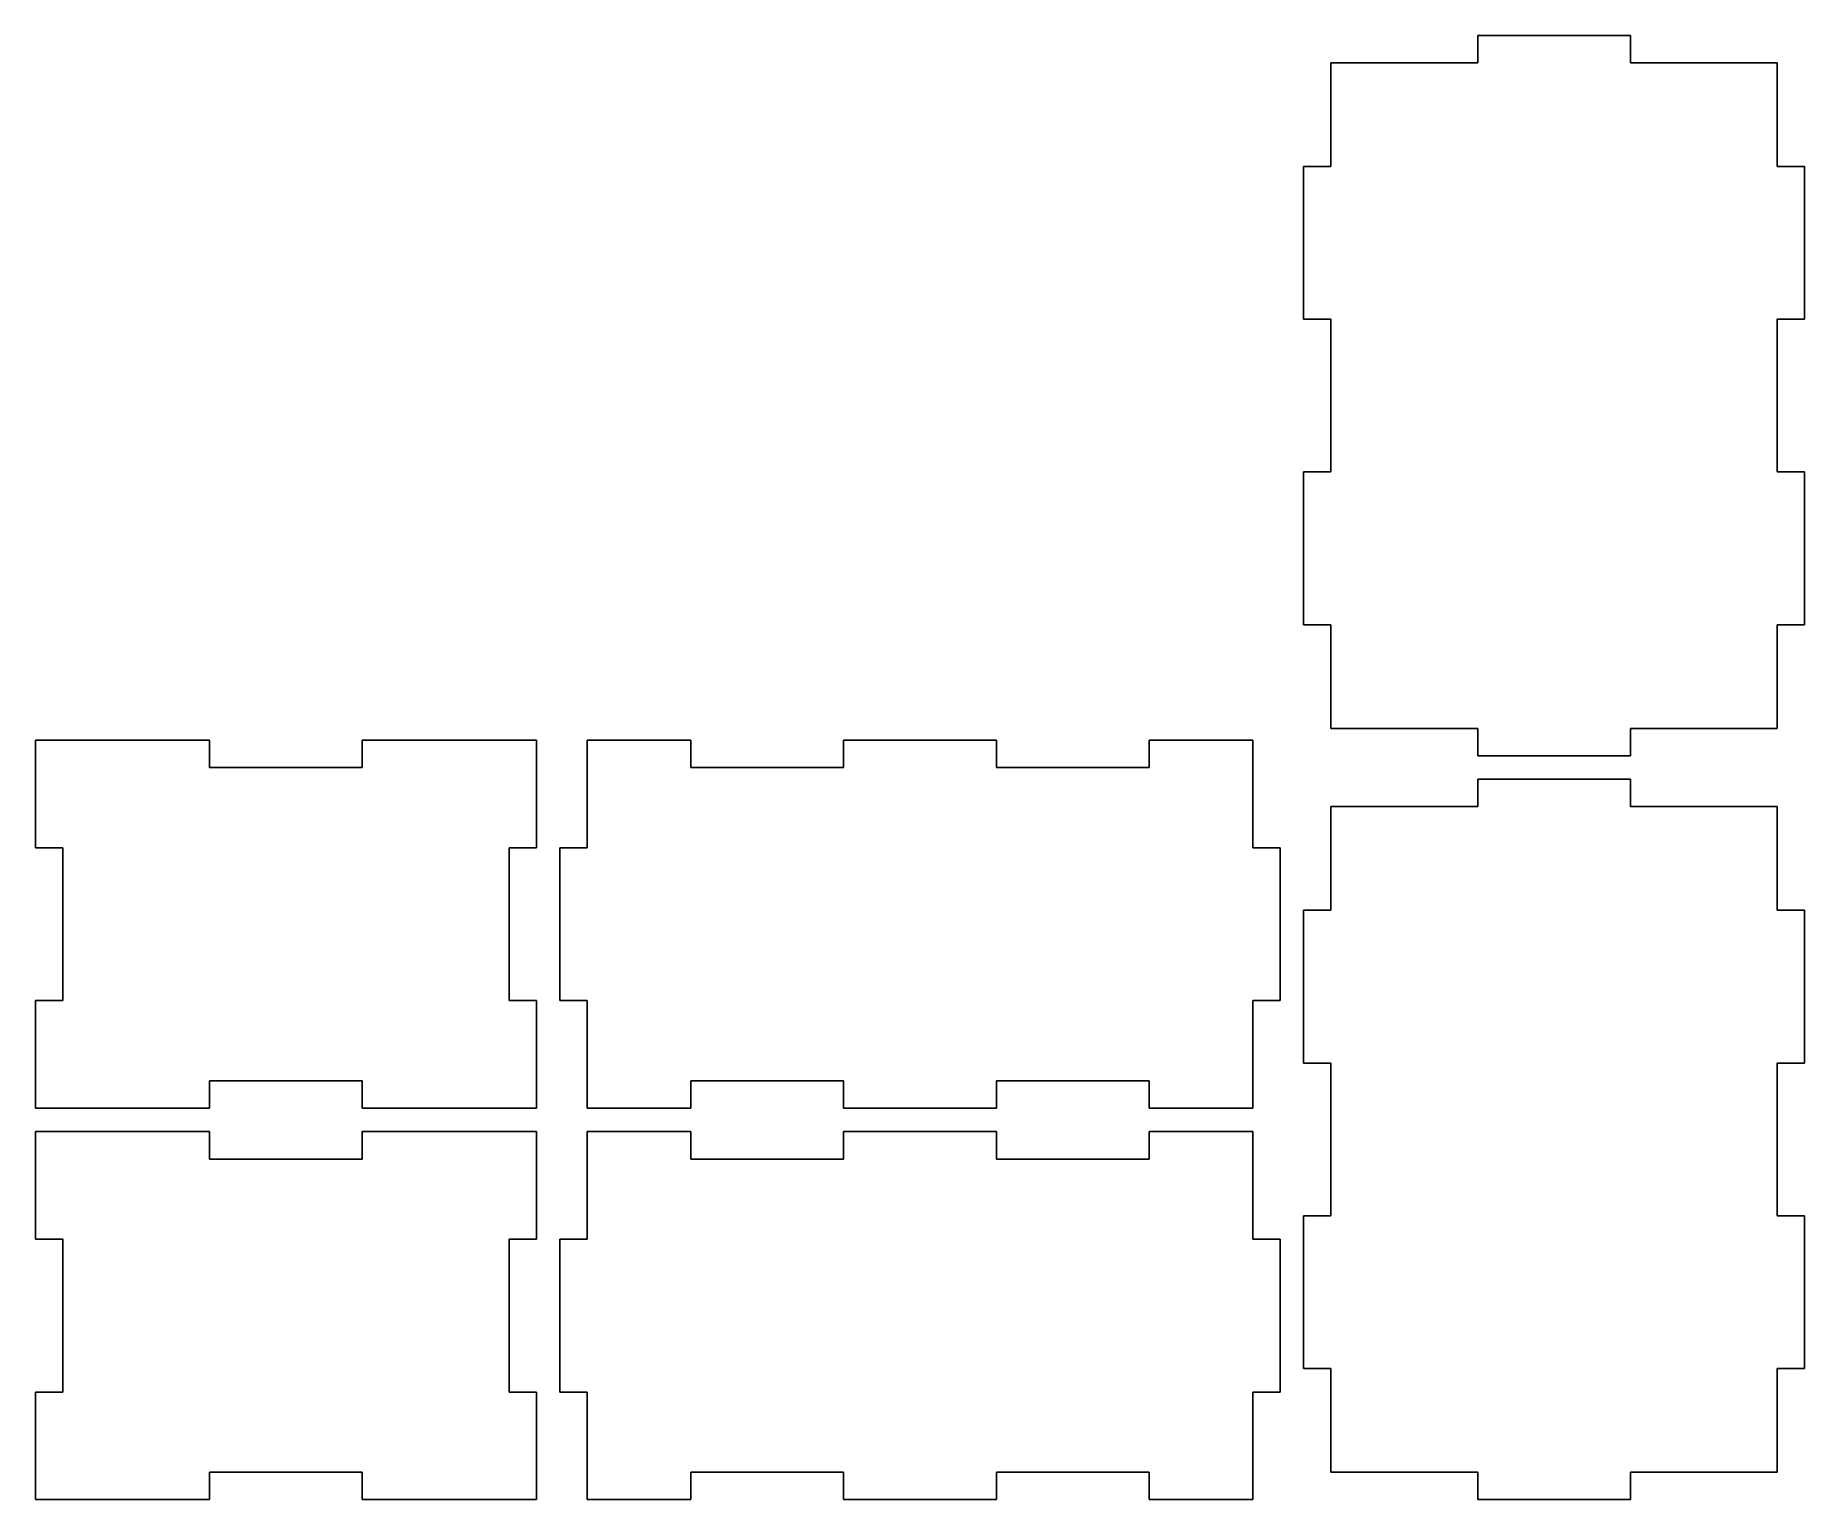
# Model space of a CAD drawing. Header units: inches. Extents: x 0 to 226, y 3 to 190.
import ezdxf

# ---------------------------------------------------------------- set-up
doc = ezdxf.new("R2010")
doc.units = ezdxf.units.IN

msp = doc.modelspace()

# ---------------------------------------------------------------- linework, layer by layer
at = {"layer": 'back_outsideCutPath'}
for p, q in [((0, 100), (0, 86.26)), ((2.73, 100), (0, 100)), ((22.24, 100), (2.73, 100)), ((22.24, 96.5), (22.24, 100)), ((64, 100), (41.76, 100)), ((41.76, 100), (41.76, 96.5)), ((64, 86.26), (64, 100)), ((41.76, 96.5), (22.24, 96.5)), ((0, 86.26), (3.5, 86.26)), ((3.5, 86.26), (3.5, 66.74)), ((60.5, 66.74), (60.5, 86.26)), ((60.5, 86.26), (64, 86.26)), ((3.5, 66.74), (0, 66.74)), ((0, 66.74), (0, 53)), ((64, 66.74), (60.5, 66.74)), ((64, 53), (64, 66.74)), ((22.24, 53), (22.24, 56.5)), ((22.24, 56.5), (41.76, 56.5)), ((41.76, 56.5), (41.76, 53)), ((0, 53), (22.24, 53)), ((41.76, 53), (61.27, 53)), ((61.27, 53), (64, 53))]:
    msp.add_line(p, q, dxfattribs=at)
at = {"layer": 'bottom_outsideCutPath'}
for p, q in [((203.76, 190), (184.24, 190)), ((184.24, 190), (184.24, 186.5)), ((203.76, 186.5), (203.76, 190)), ((165.5, 186.5), (165.5, 173.27)), ((184.24, 186.5), (165.5, 186.5)), ((222.5, 186.5), (203.76, 186.5)), ((222.5, 173.27), (222.5, 186.5)), ((165.5, 173.27), (162, 173.27)), ((162, 173.27), (162, 153.76)), ((226, 173.27), (222.5, 173.27)), ((226, 153.76), (226, 173.27)), ((162, 153.76), (165.5, 153.76)), ((165.5, 153.76), (165.5, 134.24)), ((222.5, 134.24), (222.5, 153.76)), ((222.5, 153.76), (226, 153.76)), ((165.5, 134.24), (162, 134.24)), ((162, 134.24), (162, 114.73)), ((226, 134.24), (222.5, 134.24)), ((226, 114.73), (226, 134.24)), ((162, 114.73), (165.5, 114.73)), ((165.5, 114.73), (165.5, 101.5)), ((222.5, 101.5), (222.5, 114.73)), ((222.5, 114.73), (226, 114.73)), ((165.5, 101.5), (184.24, 101.5)), ((184.24, 101.5), (184.24, 98)), ((203.76, 98), (203.76, 101.5)), ((203.76, 101.5), (222.5, 101.5)), ((184.24, 98), (203.76, 98))]:
    msp.add_line(p, q, dxfattribs=at)
at = {"layer": 'front_outsideCutPath'}
for p, q in [((0, 50), (0, 36.26)), ((2.73, 50), (0, 50)), ((22.24, 50), (2.73, 50)), ((22.24, 46.5), (22.24, 50)), ((64, 50), (41.76, 50)), ((41.76, 50), (41.76, 46.5)), ((64, 36.26), (64, 50)), ((41.76, 46.5), (22.24, 46.5)), ((0, 36.26), (3.5, 36.26)), ((3.5, 36.26), (3.5, 16.74)), ((60.5, 16.74), (60.5, 36.26)), ((60.5, 36.26), (64, 36.26)), ((3.5, 16.74), (0, 16.74)), ((0, 16.74), (0, 3)), ((64, 16.74), (60.5, 16.74)), ((64, 3), (64, 16.74)), ((22.24, 3), (22.24, 6.5)), ((22.24, 6.5), (41.76, 6.5)), ((41.76, 6.5), (41.76, 3)), ((0, 3), (22.24, 3)), ((41.76, 3), (61.27, 3)), ((61.27, 3), (64, 3))]:
    msp.add_line(p, q, dxfattribs=at)
at = {"layer": 'left_outsideCutPath'}
for p, q in [((70.5, 50), (70.5, 36.26)), ((83.73, 50), (70.5, 50)), ((83.73, 46.5), (83.73, 50)), ((122.76, 50), (103.24, 50)), ((103.24, 50), (103.24, 46.5)), ((122.76, 46.5), (122.76, 50)), ((155.5, 50), (142.27, 50)), ((142.27, 50), (142.27, 46.5)), ((155.5, 36.26), (155.5, 50)), ((103.24, 46.5), (83.73, 46.5)), ((142.27, 46.5), (122.76, 46.5)), ((70.5, 36.26), (67, 36.26)), ((67, 36.26), (67, 16.74)), ((159, 36.26), (155.5, 36.26)), ((159, 16.74), (159, 36.26)), ((67, 16.74), (70.5, 16.74)), ((70.5, 16.74), (70.5, 3)), ((155.5, 3), (155.5, 16.74)), ((155.5, 16.74), (159, 16.74)), ((83.73, 3), (83.73, 6.5)), ((83.73, 6.5), (103.24, 6.5)), ((103.24, 6.5), (103.24, 3)), ((122.76, 3), (122.76, 6.5)), ((122.76, 6.5), (142.27, 6.5)), ((142.27, 6.5), (142.27, 3)), ((70.5, 3), (83.73, 3)), ((103.24, 3), (122.76, 3)), ((142.27, 3), (155.5, 3))]:
    msp.add_line(p, q, dxfattribs=at)
at = {"layer": 'right_outsideCutPath'}
for p, q in [((70.5, 100), (70.5, 86.26)), ((83.73, 100), (70.5, 100)), ((83.73, 96.5), (83.73, 100)), ((122.76, 100), (103.24, 100)), ((103.24, 100), (103.24, 96.5)), ((122.76, 96.5), (122.76, 100)), ((155.5, 100), (142.27, 100)), ((142.27, 100), (142.27, 96.5)), ((155.5, 86.26), (155.5, 100)), ((103.24, 96.5), (83.73, 96.5)), ((142.27, 96.5), (122.76, 96.5)), ((70.5, 86.26), (67, 86.26)), ((67, 86.26), (67, 66.74)), ((159, 86.26), (155.5, 86.26)), ((159, 66.74), (159, 86.26)), ((67, 66.74), (70.5, 66.74)), ((70.5, 66.74), (70.5, 53)), ((155.5, 53), (155.5, 66.74)), ((155.5, 66.74), (159, 66.74)), ((83.73, 53), (83.73, 56.5)), ((83.73, 56.5), (103.24, 56.5)), ((103.24, 56.5), (103.24, 53)), ((122.76, 53), (122.76, 56.5)), ((122.76, 56.5), (142.27, 56.5)), ((142.27, 56.5), (142.27, 53)), ((70.5, 53), (83.73, 53)), ((103.24, 53), (122.76, 53)), ((142.27, 53), (155.5, 53))]:
    msp.add_line(p, q, dxfattribs=at)
at = {"layer": 'top_outsideCutPath'}
for p, q in [((203.76, 95), (184.24, 95)), ((184.24, 95), (184.24, 91.5)), ((203.76, 91.5), (203.76, 95)), ((165.5, 91.5), (165.5, 78.27)), ((184.24, 91.5), (165.5, 91.5)), ((222.5, 91.5), (203.76, 91.5)), ((222.5, 78.27), (222.5, 91.5)), ((165.5, 78.27), (162, 78.27)), ((162, 78.27), (162, 58.76)), ((226, 78.27), (222.5, 78.27)), ((226, 58.76), (226, 78.27)), ((162, 58.76), (165.5, 58.76)), ((165.5, 58.76), (165.5, 39.24)), ((222.5, 39.24), (222.5, 58.76)), ((222.5, 58.76), (226, 58.76)), ((165.5, 39.24), (162, 39.24)), ((162, 39.24), (162, 19.73)), ((226, 39.24), (222.5, 39.24)), ((226, 19.73), (226, 39.24)), ((162, 19.73), (165.5, 19.73)), ((165.5, 19.73), (165.5, 6.5)), ((222.5, 6.5), (222.5, 19.73)), ((222.5, 19.73), (226, 19.73)), ((165.5, 6.5), (184.24, 6.5)), ((184.24, 6.5), (184.24, 3)), ((203.76, 3), (203.76, 6.5)), ((203.76, 6.5), (222.5, 6.5)), ((184.24, 3), (203.76, 3))]:
    msp.add_line(p, q, dxfattribs=at)

doc.saveas('drawing.dxf')
